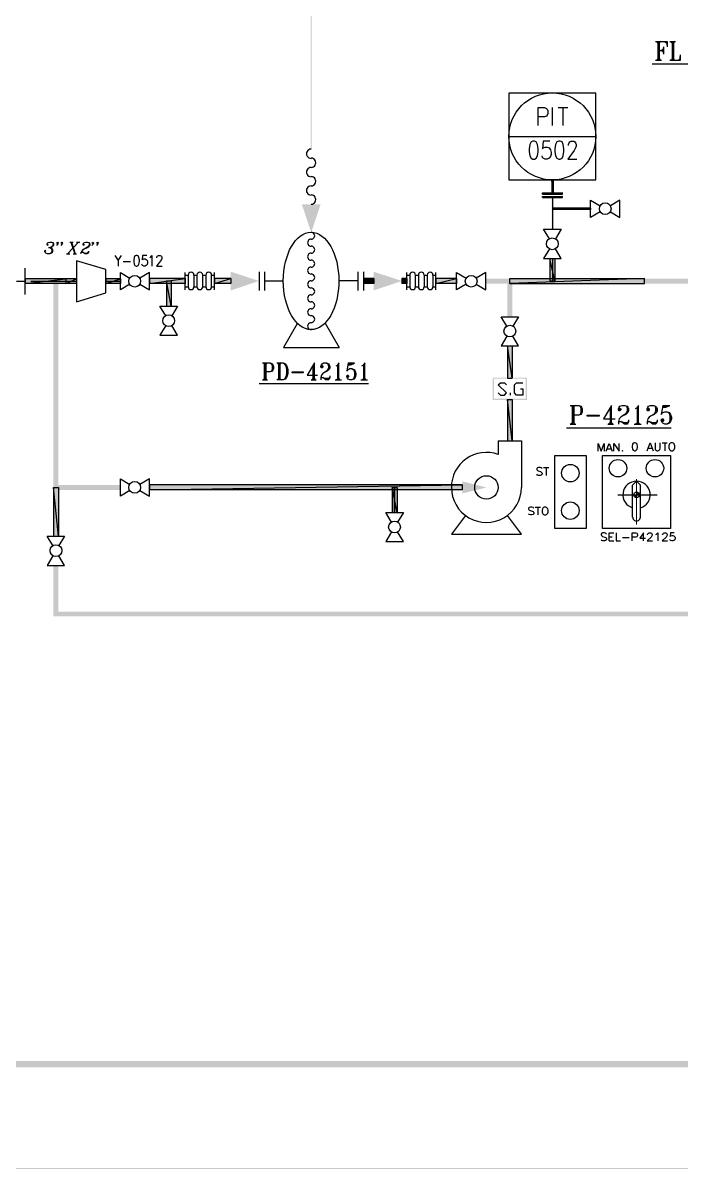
# Model space of a CAD drawing. Header units: inches. Extents: x 1 to 908, y 1 to 642.
# Drawn here: x 407.8 to 543.2, y 0.5 to 236.4 of the extents above; entities that cross this region are included whole.
import ezdxf

# ---------------------------------------------------------------- set-up
doc = ezdxf.new("R2010")
doc.units = ezdxf.units.IN
doc.header["$MEASUREMENT"] = 0
doc.layers.add('PDF_Geometry', color=7, linetype='Continuous')
doc.layers.add('PDF_Solid Fills', color=30, linetype='Continuous')

msp = doc.modelspace()

# ---------------------------------------------------------------- hatches: boundary and pattern name
at = {"layer": 'PDF_Solid Fills', "transparency": 33554559}
h = msp.add_hatch(color=7, dxfattribs=at)
h.paths.add_polyline_path([(886.53, 21.48), (886.53, 22.77), (21.7, 21.48)])
h.paths.add_polyline_path([(886.53, 22.77), (21.7, 21.48), (23, 22.77)])
h.paths.add_polyline_path([(21.7, 21.48), (23, 22.77), (21.7, 621.21)])
h.paths.add_polyline_path([(23, 22.77), (21.7, 621.21), (23, 619.92)])
h.paths.add_polyline_path([(21.7, 621.21), (23, 619.92), (887.18, 621.21)])
h.paths.add_polyline_path([(23, 619.92), (887.18, 621.21), (885.89, 619.92)])
h.paths.add_polyline_path([(887.18, 621.21), (885.89, 619.92), (887.18, 22.12)])
h.paths.add_polyline_path([(885.89, 619.92), (887.18, 22.12), (885.89, 22.12)])
h = msp.add_hatch(color=4, dxfattribs=at)
h.paths.add_polyline_path([(471.58, 241.14), (471.58, 241.37), (467.24, 241.14)])
h.paths.add_polyline_path([(471.58, 241.37), (467.24, 241.14), (466.98, 241.37)])
h.paths.add_polyline_path([(467.24, 241.14), (466.98, 241.37), (467.24, 210.4)])
h.paths.add_polyline_path([(466.98, 241.37), (467.24, 210.4), (466.98, 210.4)])
h = msp.add_hatch(color=256, dxfattribs=at)
h.paths.add_polyline_path([(516.59, 201.27), (516.85, 201.27), (516.59, 204.09)])
h.paths.add_polyline_path([(516.85, 201.27), (516.59, 204.09), (516.85, 204.09)])
h = msp.add_hatch(color=256, dxfattribs=at)
h.paths.add_polyline_path([(518.76, 201.14), (518.76, 201.4), (514.65, 201.14)])
h.paths.add_polyline_path([(518.76, 201.4), (514.65, 201.14), (514.65, 201.4)])
h = msp.add_hatch(color=256, dxfattribs=at)
h.paths.add_polyline_path([(518.76, 200.43), (518.76, 200.69), (514.65, 200.43)])
h.paths.add_polyline_path([(518.76, 200.69), (514.65, 200.43), (514.65, 200.69)])
h = msp.add_hatch(color=256, dxfattribs=at)
h.paths.add_polyline_path([(516.59, 193.93), (516.85, 193.93), (516.59, 200.69)])
h.paths.add_polyline_path([(516.85, 193.93), (516.59, 200.69), (516.85, 200.43)])
h.paths.add_polyline_path([(516.59, 200.69), (516.85, 200.43), (518.76, 200.69)])
h.paths.add_polyline_path([(516.85, 200.43), (518.76, 200.69), (518.76, 200.43)])
h = msp.add_hatch(color=256, dxfattribs=at)
h.paths.add_polyline_path([(516.72, 198.26), (516.72, 198), (524.58, 198.26)])
h.paths.add_polyline_path([(516.72, 198), (524.58, 198.26), (524.58, 198)])
h = msp.add_hatch(color=256, dxfattribs=at)
h.paths.add_polyline_path([(516.2, 183.28), (517.21, 183.28), (516.2, 187.94)])
h.paths.add_polyline_path([(517.21, 183.28), (516.2, 187.94), (517.21, 187.94)])
h = msp.add_hatch(color=256, dxfattribs=at)
h.paths.add_polyline_path([(548.85, 187.06), (547.85, 187.06), (548.85, 182.76)])
h.paths.add_polyline_path([(547.85, 187.06), (548.85, 182.76), (547.85, 183.76)])
h.paths.add_polyline_path([(548.85, 182.76), (547.85, 183.76), (535.65, 182.76)])
h.paths.add_polyline_path([(547.85, 183.76), (535.65, 182.76), (535.65, 183.76)])
h = msp.add_hatch(color=256, dxfattribs=at)
h.paths.add_polyline_path([(408.28, 183.73), (408.28, 182.73), (416.66, 183.73)])
h.paths.add_polyline_path([(408.28, 182.73), (416.66, 183.73), (416.66, 182.73)])
h.paths.add_polyline_path([(416.66, 183.73), (416.66, 182.73), (418.86, 183.73)])
h.paths.add_polyline_path([(416.66, 182.73), (418.86, 183.73), (418.86, 182.73)])
h = msp.add_hatch(color=256, dxfattribs=at)
h.paths.add_polyline_path([(415.11, 183.21), (414.11, 183.21), (415.11, 141.31)])
h.paths.add_polyline_path([(414.11, 183.21), (415.11, 141.31), (414.11, 140.3)])
h.paths.add_polyline_path([(415.11, 141.31), (414.11, 140.3), (427.86, 141.31)])
h.paths.add_polyline_path([(414.11, 140.3), (427.86, 141.31), (427.86, 140.3)])
h = msp.add_hatch(color=256, dxfattribs=at)
h.paths.add_polyline_path([(424.88, 183.73), (424.88, 182.73), (427.86, 183.73)])
h.paths.add_polyline_path([(424.88, 182.73), (427.86, 183.73), (427.86, 182.73)])
h = msp.add_hatch(color=256, dxfattribs=at)
h.paths.add_polyline_path([(433.85, 183.76), (433.85, 182.76), (441.22, 183.76)])
h.paths.add_polyline_path([(433.85, 182.76), (441.22, 183.76), (441.22, 182.76)])
h = msp.add_hatch(color=256, dxfattribs=at)
h.paths.add_polyline_path([(437.34, 178.1), (438.31, 178.1), (437.34, 183.28)])
h.paths.add_polyline_path([(438.31, 178.1), (437.34, 183.28), (438.31, 183.28)])
h = msp.add_hatch(color=256, dxfattribs=at)
h.paths.add_polyline_path([(447.24, 183.76), (447.24, 182.76), (450.58, 183.76)])
h.paths.add_polyline_path([(447.24, 182.76), (450.58, 183.76), (450.58, 182.76)])
h = msp.add_hatch(color=256, dxfattribs=at)
h.paths.add_polyline_path([(477.86, 183.76), (477.86, 182.76), (479.96, 183.76)])
h.paths.add_polyline_path([(477.86, 182.76), (479.96, 183.76), (479.96, 182.76)])
h = msp.add_hatch(color=256, dxfattribs=at)
h.paths.add_polyline_path([(485.75, 183.76), (485.75, 182.76), (486.79, 183.76)])
h.paths.add_polyline_path([(485.75, 182.76), (486.79, 183.76), (486.79, 182.76)])
h = msp.add_hatch(color=256, dxfattribs=at)
h.paths.add_polyline_path([(492.77, 183.76), (492.77, 182.76), (497.01, 183.76)])
h.paths.add_polyline_path([(492.77, 182.76), (497.01, 183.76), (497.01, 182.76)])
h = msp.add_hatch(color=256, dxfattribs=at)
h.paths.add_polyline_path([(503.03, 183.76), (503.03, 182.76), (508.47, 183.76)])
h.paths.add_polyline_path([(503.03, 182.76), (508.47, 183.76), (507.47, 182.76)])
h.paths.add_polyline_path([(508.47, 183.76), (507.47, 182.76), (508.47, 175.93)])
h.paths.add_polyline_path([(507.47, 182.76), (508.47, 175.93), (507.47, 175.93)])
h = msp.add_hatch(color=256, dxfattribs=at)
h.paths.add_polyline_path([(535.65, 182.76), (535.65, 183.76), (507.98, 182.76)])
h.paths.add_polyline_path([(535.65, 183.76), (507.98, 182.76), (507.98, 183.76)])
h = msp.add_hatch(color=256, dxfattribs=at)
h.paths.add_polyline_path([(507.47, 163.28), (508.47, 163.28), (507.47, 169.95)])
h.paths.add_polyline_path([(508.47, 163.28), (507.47, 169.95), (508.47, 169.95)])
h = msp.add_hatch(color=7, dxfattribs=at)
h.paths.add_polyline_path([(510.35, 158.78), (510.35, 159.04), (504.46, 158.78)])
h.paths.add_polyline_path([(510.35, 159.04), (504.46, 158.78), (504.71, 159.04)])
h.paths.add_polyline_path([(504.46, 158.78), (504.71, 159.04), (504.46, 163.28)])
h.paths.add_polyline_path([(504.71, 159.04), (504.46, 163.28), (504.71, 163.28)])
h = msp.add_hatch(color=7, dxfattribs=at)
h.paths.add_polyline_path([(504.58, 159.04), (504.58, 158.78), (511.22, 159.04)])
h.paths.add_polyline_path([(504.58, 158.78), (511.22, 159.04), (511.48, 158.78)])
h.paths.add_polyline_path([(511.22, 159.04), (511.48, 158.78), (511.22, 163.15)])
h.paths.add_polyline_path([(511.48, 158.78), (511.22, 163.15), (511.48, 163.41)])
h.paths.add_polyline_path([(511.22, 163.15), (511.48, 163.41), (504.58, 163.15)])
h.paths.add_polyline_path([(511.48, 163.41), (504.58, 163.15), (504.58, 163.41)])
h = msp.add_hatch(color=256, dxfattribs=at)
h.paths.add_polyline_path([(594.22, 158.49), (594.22, 159.49), (558.72, 158.49)])
h.paths.add_polyline_path([(594.22, 159.49), (558.72, 158.49), (557.75, 159.49)])
h.paths.add_polyline_path([(558.72, 158.49), (557.75, 159.49), (558.72, 114.25)])
h.paths.add_polyline_path([(557.75, 159.49), (558.72, 114.25), (557.75, 115.26)])
h.paths.add_polyline_path([(558.72, 114.25), (557.75, 115.26), (414.11, 114.25)])
h.paths.add_polyline_path([(557.75, 115.26), (414.11, 114.25), (415.11, 115.26)])
h.paths.add_polyline_path([(414.11, 114.25), (415.11, 115.26), (414.11, 124.77)])
h.paths.add_polyline_path([(415.11, 115.26), (414.11, 124.77), (415.11, 124.77)])
h = msp.add_hatch(color=256, dxfattribs=at)
h.paths.add_polyline_path([(507.47, 150.4), (508.47, 150.4), (507.47, 158.91)])
h.paths.add_polyline_path([(508.47, 150.4), (507.47, 158.91), (508.47, 158.91)])
h = msp.add_hatch(color=256, dxfattribs=at)
h.paths.add_polyline_path([(414.11, 130.79), (415.11, 130.79), (414.11, 140.79)])
h.paths.add_polyline_path([(415.11, 130.79), (414.11, 140.79), (415.11, 140.79)])
h = msp.add_hatch(color=256, dxfattribs=at)
h.paths.add_polyline_path([(433.85, 141.31), (433.85, 140.3), (498.18, 141.31)])
h.paths.add_polyline_path([(433.85, 140.3), (498.18, 141.31), (498.18, 140.3)])
h = msp.add_hatch(color=256, dxfattribs=at)
h.paths.add_polyline_path([(483.78, 135.64), (484.78, 135.64), (483.78, 140.79)])
h.paths.add_polyline_path([(484.78, 135.64), (483.78, 140.79), (484.78, 140.79)])
h = msp.add_hatch(color=7, dxfattribs=at)
h.paths.add_polyline_path([(907.93, 0.73), (0.96, 0.73), (908.12, 0.54)])
h.paths.add_polyline_path([(0.96, 0.73), (908.12, 0.54), (0.77, 0.54)])

# ---------------------------------------------------------------- linework, layer by layer
at = {"layer": 'PDF_Geometry', "lineweight": 25}
for points in [[(537.95, 232.56), (540.31, 232.56), (540.31, 231.46)], [(538.11, 232.56), (538.4, 232.37)], [(538.24, 232.56), (538.4, 232.18)], [(538.4, 232.56), (538.4, 228.71)], [(538.53, 232.37), (538.53, 228.87)], [(538.69, 232.56), (538.69, 228.71)], [(538.85, 232.56), (538.69, 232.18)], [(538.98, 232.56), (538.69, 232.37)], [(539.57, 231.46), (539.44, 230.72), (539.57, 229.97)], [(539.57, 232.56), (540.31, 232.37)], [(539.57, 231.46), (539.57, 229.97)], [(539.86, 232.56), (540.31, 232.18)], [(540.02, 232.56), (540.31, 232.01)], [(540.15, 232.56), (540.31, 231.46)], [(540.89, 232.56), (542.06, 232.56)], [(541.02, 232.56), (541.35, 232.37)], [(541.18, 232.56), (541.35, 232.18)], [(541.35, 232.56), (541.35, 228.71)], [(541.48, 232.37), (541.48, 228.87)], [(541.64, 232.56), (541.64, 228.71)], [(541.77, 232.56), (541.64, 232.18)], [(541.93, 232.56), (541.64, 232.37)], [(538.4, 228.87), (538.11, 228.71)], [(538.4, 229.07), (538.24, 228.71)], [(538.69, 230.72), (539.57, 230.72)], [(538.69, 229.07), (538.85, 228.71)], [(538.69, 228.87), (538.98, 228.71)], [(539.57, 230.91), (538.98, 230.72), (539.57, 230.52)], [(539.57, 231.07), (539.28, 230.72), (539.57, 230.36)], [(540.89, 228.71), (543.09, 228.71), (543.09, 229.81)], [(541.35, 228.87), (541.02, 228.71)], [(541.35, 229.07), (541.18, 228.71)], [(541.64, 229.07), (541.77, 228.71)], [(541.64, 228.87), (541.93, 228.71)], [(542.35, 228.71), (543.09, 228.87)], [(542.64, 228.71), (543.09, 229.07)], [(542.8, 228.71), (543.09, 229.26)], [(542.93, 228.71), (543.09, 229.81)], [(537.2, 227.94), (561.12, 227.94)], [(537.95, 228.71), (539.15, 228.71)], [(513.81, 215.28), (513.81, 218.97), (515.07, 218.97), (515.49, 218.78), (515.65, 218.62), (515.78, 218.26), (515.78, 217.74), (515.65, 217.39), (515.49, 217.19), (515.07, 217.03), (513.81, 217.03)], [(516.75, 215.28), (516.75, 218.97)], [(517.89, 218.97), (519.86, 218.97)], [(518.89, 218.97), (518.89, 215.28)], [(512.71, 212.05), (512.32, 211.89), (512.06, 211.37), (511.93, 210.46), (511.93, 209.94), (512.06, 209.04), (512.32, 208.52), (512.71, 208.36), (513, 208.36), (513.39, 208.52), (513.65, 209.04), (513.78, 209.94), (513.78, 210.46), (513.65, 211.37), (513.39, 211.89), (513, 212.05), (512.71, 212.05)], [(516.17, 212.05), (514.84, 212.05), (514.71, 210.46), (514.84, 210.66), (515.23, 210.82), (515.65, 210.82), (516.04, 210.66), (516.3, 210.3), (516.43, 209.75), (516.43, 209.39), (516.3, 208.88), (516.04, 208.52), (515.65, 208.36), (515.23, 208.36), (514.84, 208.52), (514.71, 208.71), (514.58, 209.04)], [(518.01, 212.05), (517.63, 211.89), (517.37, 211.37), (517.24, 210.46), (517.24, 209.94), (517.37, 209.04), (517.63, 208.52), (518.01, 208.36), (518.31, 208.36), (518.69, 208.52), (518.95, 209.04), (519.08, 209.94), (519.08, 210.46), (518.95, 211.37), (518.69, 211.89), (518.31, 212.05), (518.01, 212.05)], [(520.02, 211.17), (520.02, 211.37), (520.15, 211.72), (520.28, 211.89), (520.54, 212.05), (521.09, 212.05), (521.35, 211.89), (521.48, 211.72), (521.61, 211.37), (521.61, 211.01), (521.48, 210.66), (521.22, 210.11), (519.89, 208.36), (521.74, 208.36)], [(526.56, 197.52), (524.58, 196.32), (524.58, 199.91), (526.56, 198.75)], [(528.63, 197.52), (530.57, 196.32), (530.57, 199.91), (528.63, 198.75)], [(516.11, 191.95), (514.91, 193.93), (518.5, 193.93), (517.33, 191.95)], [(412.88, 190.85), (413, 190.72), (412.88, 190.59), (412.78, 190.72), (412.78, 190.85), (412.88, 191.08), (413, 191.17), (413.33, 191.3), (413.68, 191.3), (414.04, 191.17), (414.14, 190.95), (414.14, 190.72), (414.04, 190.49), (413.68, 190.27), (413.33, 190.14)], [(413.68, 191.3), (413.91, 191.17), (414.04, 190.95), (414.04, 190.72), (413.91, 190.49), (413.68, 190.27)], [(415.04, 191.08), (414.72, 191.08), (414.95, 191.3), (415.04, 191.08), (414.95, 190.85), (414.72, 190.59)], [(415.98, 191.08), (415.63, 191.08), (415.85, 191.3), (415.98, 191.08), (415.85, 190.85), (415.63, 190.59)], [(419.28, 191.3), (416.99, 188.88)], [(417.44, 191.3), (418.15, 191.3)], [(417.7, 191.3), (418.47, 188.88)], [(417.79, 191.3), (418.6, 188.88)], [(418.83, 191.3), (419.51, 191.3)], [(420.32, 190.85), (420.42, 190.72), (420.32, 190.59), (420.19, 190.72), (420.19, 190.85), (420.32, 191.08), (420.42, 191.17), (420.77, 191.3), (421.13, 191.3), (421.45, 191.17), (421.58, 190.95), (421.58, 190.72), (421.45, 190.49), (421.22, 190.27), (420.87, 190.04), (420.42, 189.82), (420.09, 189.59), (419.87, 189.36), (419.64, 188.88)], [(421.13, 191.3), (421.35, 191.17), (421.45, 190.95), (421.45, 190.72), (421.35, 190.49), (421.13, 190.27), (420.42, 189.82)], [(422.36, 191.08), (422.03, 191.08), (422.26, 191.3), (422.36, 191.08), (422.26, 190.85), (422.03, 190.59)], [(423.3, 191.08), (422.94, 191.08), (423.17, 191.3), (423.3, 191.08), (423.17, 190.85), (422.94, 190.59)], [(413.1, 190.14), (413.33, 190.14), (413.68, 190.04), (413.78, 189.91), (413.91, 189.69), (413.91, 189.36), (413.78, 189.14), (413.68, 189.01), (413.33, 188.88), (412.88, 188.88), (412.55, 189.01), (412.42, 189.14), (412.33, 189.36), (412.33, 189.46), (412.42, 189.59), (412.55, 189.46), (412.42, 189.36)], [(413.33, 190.14), (413.56, 190.04), (413.68, 189.91), (413.78, 189.69), (413.78, 189.36), (413.68, 189.14), (413.56, 189.01), (413.33, 188.88)], [(416.76, 188.88), (417.44, 188.88)], [(418.15, 188.88), (418.83, 188.88)], [(419.74, 189.14), (419.87, 189.23), (420.09, 189.23), (420.64, 189.01), (421, 189.01), (421.22, 189.14), (421.35, 189.36), (421.22, 189.01), (421, 188.88), (420.64, 188.88), (420.09, 189.23)], [(516.11, 189.88), (514.91, 187.94), (518.5, 187.94), (517.33, 189.88)], [(418.86, 187.42), (418.86, 179.01), (424.88, 180.82), (424.88, 185.61), (418.86, 187.42)], [(426.76, 188.55), (427.41, 187.52), (428.08, 188.55)], [(427.41, 187.52), (427.41, 186.35)], [(428.41, 187.29), (429.93, 187.29)], [(431.09, 188.55), (430.84, 188.46), (430.67, 188.13), (430.61, 187.61), (430.61, 187.29), (430.67, 186.77), (430.84, 186.45), (431.09, 186.35), (431.26, 186.35), (431.52, 186.45), (431.68, 186.77), (431.77, 187.29), (431.77, 187.61), (431.68, 188.13), (431.52, 188.46), (431.26, 188.55), (431.09, 188.55)], [(433.29, 188.55), (432.45, 188.55), (432.36, 187.61), (432.45, 187.71), (432.68, 187.84), (432.94, 187.84), (433.2, 187.71), (433.36, 187.52), (433.46, 187.19), (433.46, 187), (433.36, 186.68), (433.2, 186.45), (432.94, 186.35), (432.68, 186.35), (432.45, 186.45), (432.36, 186.58), (432.29, 186.77)], [(433.94, 188.13), (434.1, 188.26), (434.36, 188.55), (434.36, 186.35)], [(435.37, 188.04), (435.37, 188.13), (435.46, 188.36), (435.56, 188.46), (435.72, 188.55), (436.05, 188.55), (436.21, 188.46), (436.3, 188.36), (436.37, 188.13), (436.37, 187.94), (436.3, 187.71), (436.14, 187.42), (435.3, 186.35), (436.47, 186.35)], [(408.28, 180.53), (408.28, 185.93)], [(429.83, 182.6), (427.86, 181.43), (427.86, 185.03), (429.83, 183.83)], [(431.87, 182.6), (433.85, 181.43), (433.85, 185.03), (431.87, 183.83)], [(441.22, 181.47), (441.22, 185.06)], [(441.22, 184.48), (441.84, 184.48)], [(441.84, 184.48), (441.84, 182.08)], [(442.42, 185.06), (442.42, 185.06)], [(443.04, 182.08), (443.04, 184.48)], [(443.04, 184.48), (443.62, 184.48)], [(443.62, 184.48), (443.62, 182.08)], [(444.23, 185.06), (444.23, 185.06)], [(444.85, 182.08), (444.85, 184.48)], [(444.85, 184.48), (445.43, 184.48)], [(445.43, 184.48), (445.43, 182.08)], [(446.04, 185.06), (446.04, 185.06)], [(446.63, 182.08), (446.63, 184.48)], [(446.63, 184.48), (447.24, 184.48)], [(447.24, 181.47), (447.24, 185.06)], [(456.4, 185.19), (456.4, 181.34)], [(457.53, 185.19), (457.53, 181.34)], [(476.69, 185.19), (476.69, 181.34)], [(477.86, 185.19), (477.86, 181.34)], [(486.79, 181.47), (486.79, 185.06)], [(486.79, 184.48), (487.37, 184.48)], [(487.37, 184.48), (487.37, 182.08)], [(487.98, 185.06), (487.98, 185.06)], [(488.57, 182.08), (488.57, 184.48)], [(488.57, 184.48), (489.18, 184.48)], [(489.18, 184.48), (489.18, 182.08)], [(489.76, 185.06), (489.76, 185.06)], [(490.38, 182.08), (490.38, 184.48)], [(490.38, 184.48), (490.99, 184.48)], [(490.99, 184.48), (490.99, 182.08)], [(491.58, 185.06), (491.58, 185.06)], [(492.19, 182.08), (492.19, 184.48)], [(492.19, 184.48), (492.77, 184.48)], [(492.77, 181.47), (492.77, 185.06)], [(498.99, 182.6), (497.01, 181.43), (497.01, 185.03), (498.99, 183.83)], [(501.06, 182.6), (503.03, 181.43), (503.03, 185.03), (501.06, 183.83)], [(406.47, 183.21), (408.28, 183.21)], [(441.22, 182.08), (441.84, 182.08)], [(443.04, 182.08), (443.62, 182.08)], [(444.85, 182.08), (445.43, 182.08)], [(446.63, 182.08), (447.24, 182.08)], [(457.53, 183.28), (461.38, 183.28)], [(476.69, 183.28), (472.84, 183.28)], [(486.79, 182.08), (487.37, 182.08)], [(488.57, 182.08), (489.18, 182.08)], [(490.38, 182.08), (490.99, 182.08)], [(492.19, 182.08), (492.77, 182.08)], [(442.42, 181.47), (442.42, 181.47)], [(444.23, 181.47), (444.23, 181.47)], [(446.04, 181.47), (446.04, 181.47)], [(487.98, 181.47), (487.98, 181.47)], [(489.76, 181.47), (489.76, 181.47)], [(491.58, 181.47), (491.58, 181.47)], [(437.21, 176.13), (436.01, 178.1), (439.64, 178.1), (438.44, 176.13)], [(507.37, 173.96), (506.17, 175.93), (509.76, 175.93), (508.6, 173.96)], [(437.21, 174.09), (436.01, 172.11), (439.64, 172.11), (438.44, 174.09)], [(507.37, 171.92), (506.17, 169.95), (509.76, 169.95), (508.6, 171.92)], [(457.08, 166.42), (458.67, 166.42), (459.09, 166.26), (459.22, 166.06), (459.35, 165.74), (459.35, 165.25), (459.22, 164.9), (459.09, 164.74), (458.67, 164.57), (457.76, 164.57)], [(457.21, 166.42), (457.47, 166.26)], [(457.34, 166.42), (457.47, 166.06)], [(457.47, 166.42), (457.47, 162.92)], [(457.63, 166.26), (457.63, 163.09)], [(457.76, 166.42), (457.76, 162.92)], [(457.89, 166.42), (457.76, 166.06)], [(458.02, 166.42), (457.76, 166.26)], [(458.67, 166.42), (458.96, 166.26), (459.09, 165.9), (459.09, 165.09), (458.96, 164.74), (458.67, 164.57)], [(459.09, 166.06), (459.22, 165.74), (459.22, 165.25), (459.09, 164.9)], [(460.02, 166.42), (461.35, 166.42), (461.74, 166.26), (462, 165.9), (462.16, 165.58), (462.29, 165.09), (462.29, 164.25), (462.16, 163.73), (462, 163.41), (461.74, 163.09), (461.35, 162.92), (460.02, 162.92)], [(460.15, 166.42), (460.41, 166.26)], [(460.28, 166.42), (460.41, 166.06)], [(460.41, 166.42), (460.41, 162.92)], [(460.54, 166.26), (460.54, 163.09)], [(460.67, 166.42), (460.67, 162.92)], [(460.8, 166.42), (460.67, 166.06)], [(460.96, 166.42), (460.67, 166.26)], [(461.35, 166.42), (461.61, 166.26), (461.87, 165.74), (462, 165.09), (462, 164.25), (461.87, 163.57), (461.61, 163.09), (461.35, 162.92)], [(461.87, 165.9), (462, 165.58), (462.16, 165.09), (462.16, 164.25), (462, 163.73), (461.87, 163.41)], [(467.76, 162.92), (467.76, 166.42), (466.27, 163.89), (468.41, 163.89)], [(467.47, 165.9), (467.47, 162.92)], [(467.63, 166.06), (467.63, 163.09)], [(469.22, 165.9), (469.34, 165.9), (469.47, 165.74), (469.47, 165.58), (469.34, 165.42), (469.22, 165.42), (469.09, 165.58), (469.09, 165.74), (469.22, 166.06), (469.34, 166.26), (469.73, 166.42), (470.28, 166.42), (470.67, 166.26), (470.8, 166.06), (470.96, 165.74), (470.96, 165.42), (470.8, 165.09), (470.41, 164.74), (469.73, 164.41), (469.47, 164.25), (469.22, 163.89), (469.09, 163.41), (469.09, 162.92)], [(469.22, 165.74), (469.22, 165.58), (469.34, 165.58), (469.34, 165.74), (469.22, 165.74)], [(470.28, 166.42), (470.54, 166.26), (470.67, 165.74), (470.67, 165.42), (470.54, 165.09), (470.28, 164.74), (469.73, 164.41)], [(470.67, 166.06), (470.8, 165.74), (470.8, 165.42), (470.67, 165.09)], [(472.81, 162.92), (472.81, 166.42), (472.42, 165.9), (472.16, 165.74)], [(472.55, 166.06), (472.55, 162.92)], [(472.68, 166.06), (472.68, 163.09)], [(474.68, 166.42), (474.43, 164.74), (474.68, 165.09), (475.07, 165.25), (475.49, 165.25), (475.88, 165.09), (476.14, 164.74), (476.27, 164.25), (476.27, 163.89), (476.14, 163.41), (475.88, 163.09), (475.49, 162.92), (475.07, 162.92), (474.68, 163.09), (474.55, 163.25), (474.43, 163.57), (474.43, 163.73), (474.55, 163.89), (474.68, 163.89), (474.81, 163.73), (474.81, 163.57), (474.68, 163.41), (474.55, 163.41)], [(474.68, 166.42), (476.01, 166.42)], [(474.68, 166.06), (475.2, 166.06), (475.75, 166.26), (476.01, 166.42)], [(474.68, 166.26), (475.75, 166.26)], [(475.49, 165.25), (475.75, 165.09), (475.88, 164.9), (476.01, 164.41), (476.01, 163.73), (475.88, 163.25), (475.75, 163.09), (475.49, 162.92)], [(478.15, 162.92), (478.15, 166.42), (477.76, 165.9), (477.47, 165.74)], [(477.89, 166.06), (477.89, 162.92)], [(478.02, 166.06), (478.02, 163.09)], [(457.08, 162.92), (458.15, 162.92)], [(457.47, 163.09), (457.21, 162.92)], [(457.47, 163.25), (457.34, 162.92)], [(457.76, 163.25), (457.89, 162.92)], [(457.76, 163.09), (458.02, 162.92)], [(460.41, 163.09), (460.15, 162.92)], [(460.41, 163.25), (460.28, 162.92)], [(460.67, 163.25), (460.8, 162.92)], [(460.67, 163.09), (460.96, 162.92)], [(465.49, 164.41), (463.23, 164.41), (463.23, 164.57), (465.49, 164.57), (465.49, 164.41)], [(467.08, 162.92), (468.15, 162.92)], [(467.47, 163.09), (467.21, 162.92)], [(467.47, 163.25), (467.34, 162.92)], [(467.76, 163.25), (467.89, 162.92)], [(467.76, 163.09), (468.02, 162.92)], [(469.09, 163.25), (469.22, 163.41), (469.47, 163.41), (470.15, 163.25), (470.67, 163.25), (470.96, 163.41)], [(470.96, 163.73), (470.96, 163.41), (470.8, 163.09), (470.67, 162.92), (470.15, 162.92), (469.47, 163.41), (470.15, 163.09), (470.67, 163.09), (470.8, 163.25)], [(472.03, 162.92), (473.36, 162.92)], [(472.55, 163.09), (472.29, 162.92)], [(472.55, 163.25), (472.42, 162.92)], [(472.81, 163.25), (472.94, 162.92)], [(472.81, 163.09), (473.07, 162.92)], [(474.55, 163.73), (474.55, 163.57), (474.68, 163.57), (474.68, 163.73), (474.55, 163.73)], [(476.01, 164.74), (476.14, 164.41), (476.14, 163.73), (476.01, 163.41)], [(477.34, 162.92), (478.7, 162.92)], [(477.89, 163.09), (477.63, 162.92)], [(477.89, 163.25), (477.76, 162.92)], [(478.15, 163.25), (478.28, 162.92)], [(478.15, 163.09), (478.41, 162.92)], [(456.4, 162.21), (478.92, 162.21)], [(505.59, 160.24), (506.01, 159.82), (506.85, 159.82), (507.27, 160.24), (505.59, 161.92), (506.01, 162.34), (506.85, 162.34), (507.27, 161.92)], [(510.18, 161.08), (510.6, 161.08), (510.6, 159.82), (509.34, 159.82), (508.92, 160.24), (508.92, 161.92), (509.34, 162.34), (510.6, 162.34)], [(508.11, 159.82), (508.11, 160.24)], [(520.34, 157.68), (522.12, 157.68), (522.54, 157.49), (522.71, 157.33), (522.84, 156.94), (522.84, 156.39), (522.71, 156.03), (522.54, 155.84), (522.12, 155.68), (521.09, 155.68)], [(520.51, 157.68), (520.8, 157.49)], [(520.64, 157.68), (520.8, 157.33)], [(520.8, 157.68), (520.8, 153.83)], [(520.93, 157.49), (520.93, 154.02)], [(521.09, 157.68), (521.09, 153.83)], [(521.22, 157.68), (521.09, 157.33)], [(521.38, 157.68), (521.09, 157.49)], [(522.12, 157.68), (522.42, 157.49), (522.54, 157.13), (522.54, 156.23), (522.42, 155.84), (522.12, 155.68)], [(522.54, 157.33), (522.71, 156.94), (522.71, 156.39), (522.54, 156.03)], [(526.36, 155.48), (523.87, 155.48), (523.87, 155.68), (526.36, 155.68), (526.36, 155.48)], [(528.86, 153.83), (528.86, 157.68), (527.24, 154.93), (529.6, 154.93)], [(528.56, 157.13), (528.56, 153.83)], [(528.73, 157.33), (528.73, 154.02)], [(530.47, 157.13), (530.6, 157.13), (530.76, 156.94), (530.76, 156.78), (530.6, 156.58), (530.47, 156.58), (530.31, 156.78), (530.31, 156.94), (530.47, 157.33), (530.6, 157.49), (531.06, 157.68), (531.64, 157.68), (532.09, 157.49), (532.22, 157.33), (532.38, 156.94), (532.38, 156.58), (532.22, 156.23), (531.8, 155.84), (531.06, 155.48), (530.76, 155.29), (530.47, 154.93), (530.31, 154.38), (530.31, 153.83)], [(530.47, 156.94), (530.47, 156.78), (530.6, 156.78), (530.6, 156.94), (530.47, 156.94)], [(531.64, 157.68), (531.93, 157.49), (532.09, 156.94), (532.09, 156.58), (531.93, 156.23), (531.64, 155.84), (531.06, 155.48)], [(532.09, 157.33), (532.22, 156.94), (532.22, 156.58), (532.09, 156.23)], [(534.42, 153.83), (534.42, 157.68), (534, 157.13), (533.71, 156.94)], [(534.13, 157.33), (534.13, 153.83)], [(534.29, 157.33), (534.29, 154.02)], [(536.33, 157.13), (536.49, 157.13), (536.62, 156.94), (536.62, 156.78), (536.49, 156.58), (536.33, 156.58), (536.2, 156.78), (536.2, 156.94), (536.33, 157.33), (536.49, 157.49), (536.91, 157.68), (537.5, 157.68), (537.95, 157.49), (538.11, 157.33), (538.24, 156.94), (538.24, 156.58), (538.11, 156.23), (537.66, 155.84), (536.91, 155.48), (536.62, 155.29), (536.33, 154.93), (536.2, 154.38), (536.2, 153.83)], [(536.33, 156.94), (536.33, 156.78), (536.49, 156.78), (536.49, 156.94), (536.33, 156.94)], [(537.5, 157.68), (537.82, 157.49), (537.95, 156.94), (537.95, 156.58), (537.82, 156.23), (537.5, 155.84), (536.91, 155.48)], [(537.95, 157.33), (538.11, 156.94), (538.11, 156.58), (537.95, 156.23)], [(539.4, 157.68), (539.11, 155.84), (539.4, 156.23), (539.86, 156.39), (540.31, 156.39), (540.73, 156.23), (541.02, 155.84), (541.18, 155.29), (541.18, 154.93), (541.02, 154.38), (540.73, 154.02), (540.31, 153.83), (539.86, 153.83), (539.4, 154.02), (539.28, 154.19), (539.11, 154.57), (539.11, 154.74), (539.28, 154.93), (539.4, 154.93), (539.57, 154.74), (539.57, 154.57), (539.4, 154.38), (539.28, 154.38)], [(539.4, 157.68), (540.89, 157.68)], [(539.4, 157.33), (540.02, 157.33), (540.6, 157.49), (540.89, 157.68)], [(539.4, 157.49), (540.6, 157.49)], [(540.31, 156.39), (540.6, 156.23), (540.73, 156.03), (540.89, 155.48), (540.89, 154.74), (540.73, 154.19), (540.6, 154.02), (540.31, 153.83)], [(540.89, 155.84), (541.02, 155.48), (541.02, 154.74), (540.89, 154.38)], [(520.34, 153.83), (521.51, 153.83)], [(520.8, 154.02), (520.51, 153.83)], [(520.8, 154.19), (520.64, 153.83)], [(521.09, 154.19), (521.22, 153.83)], [(521.09, 154.02), (521.38, 153.83)], [(528.11, 153.83), (529.31, 153.83)], [(528.56, 154.02), (528.27, 153.83)], [(528.56, 154.19), (528.4, 153.83)], [(528.86, 154.19), (529.02, 153.83)], [(528.86, 154.02), (529.15, 153.83)], [(530.31, 154.19), (530.47, 154.38), (530.76, 154.38), (531.51, 154.19), (532.09, 154.19), (532.38, 154.38)], [(532.38, 154.74), (532.38, 154.38), (532.22, 154.02), (532.09, 153.83), (531.51, 153.83), (530.76, 154.38), (531.51, 154.02), (532.09, 154.02), (532.22, 154.19)], [(533.55, 153.83), (535, 153.83)], [(534.13, 154.02), (533.84, 153.83)], [(534.13, 154.19), (534, 153.83)], [(534.42, 154.19), (534.58, 153.83)], [(534.42, 154.02), (534.71, 153.83)], [(536.2, 154.19), (536.33, 154.38), (536.62, 154.38), (537.37, 154.19), (537.95, 154.19), (538.24, 154.38)], [(538.24, 154.74), (538.24, 154.38), (538.11, 154.02), (537.95, 153.83), (537.37, 153.83), (536.62, 154.38), (537.37, 154.02), (537.95, 154.02), (538.11, 154.19)], [(539.28, 154.74), (539.28, 154.57), (539.4, 154.57), (539.4, 154.74), (539.28, 154.74)], [(519.6, 153.05), (541.15, 153.05)], [(526.14, 148.23), (526.14, 149.85), (526.75, 148.23), (527.37, 149.85), (527.37, 148.23)], [(527.75, 148.23), (528.37, 149.85), (528.98, 148.23)], [(527.98, 148.75), (528.76, 148.75)], [(529.37, 148.23), (529.37, 149.85), (530.44, 148.23), (530.44, 149.85)], [(533.58, 149.98), (533.35, 149.91), (533.19, 149.69), (533.13, 149.3), (533.13, 149.07), (533.19, 148.69), (533.35, 148.46), (533.58, 148.36), (533.74, 148.36), (533.97, 148.46), (534.13, 148.69), (534.19, 149.07), (534.19, 149.3), (534.13, 149.69), (533.97, 149.91), (533.74, 149.98), (533.58, 149.98)], [(536.2, 148.36), (536.82, 149.98), (537.43, 148.36)], [(536.43, 148.91), (537.2, 148.91)], [(537.82, 149.98), (537.82, 148.85), (537.88, 148.59), (538.05, 148.46), (538.27, 148.36), (538.43, 148.36), (538.66, 148.46), (538.82, 148.59), (538.89, 148.85), (538.89, 149.98)], [(539.28, 149.98), (540.34, 149.98)], [(539.83, 149.98), (539.83, 148.36)], [(541.12, 149.98), (540.96, 149.91), (540.83, 149.75), (540.73, 149.59), (540.67, 149.36), (540.67, 148.98), (540.73, 148.75), (540.83, 148.59), (540.96, 148.46), (541.12, 148.36), (541.44, 148.36), (541.61, 148.46), (541.73, 148.59), (541.83, 148.75), (541.9, 148.98), (541.9, 149.36), (541.83, 149.59), (541.73, 149.75), (541.61, 149.91), (541.44, 149.98), (541.12, 149.98)], [(517.21, 147.39), (523.65, 147.39), (523.65, 132.34), (517.21, 132.34), (517.21, 147.39)], [(527.01, 147.39), (541.02, 147.39), (541.02, 132.34), (527.01, 132.34), (527.01, 147.39)], [(531.15, 148.39), (531.06, 148.3), (531.15, 148.23), (531.22, 148.3), (531.15, 148.39)], [(514.58, 144.67), (514.42, 144.83), (514.2, 144.9), (513.87, 144.9), (513.65, 144.83), (513.48, 144.67), (513.48, 144.51), (513.58, 144.35), (513.65, 144.28), (513.81, 144.19), (514.26, 144.06), (514.42, 143.96), (514.49, 143.9), (514.58, 143.73), (514.58, 143.51), (514.42, 143.35), (514.2, 143.28), (513.87, 143.28), (513.65, 143.35), (513.48, 143.51)], [(514.88, 144.9), (515.98, 144.9)], [(515.43, 144.9), (515.43, 143.28)], [(429.83, 140.17), (427.86, 139.01), (427.86, 142.6), (429.83, 141.4)], [(431.87, 140.17), (433.85, 139.01), (433.85, 142.6), (431.87, 141.4)], [(533.22, 141.27), (534.03, 142.08), (534.84, 141.27)], [(533.22, 134.67), (533.22, 141.27)], [(533.58, 138.94), (534.39, 139.72)], [(533.71, 138.82), (534.49, 139.62)], [(534.84, 134.67), (534.84, 141.27)], [(483.65, 133.67), (482.48, 135.64), (486.07, 135.64), (484.88, 133.67)], [(512.9, 136.52), (512.74, 136.68), (512.51, 136.74), (512.19, 136.74), (511.96, 136.68), (511.8, 136.52), (511.8, 136.39), (511.9, 136.23), (511.96, 136.13), (512.12, 136.06), (512.58, 135.9), (512.74, 135.84), (512.8, 135.74), (512.9, 135.61), (512.9, 135.39), (512.74, 135.22), (512.51, 135.13), (512.19, 135.13), (511.96, 135.22), (511.8, 135.39)], [(513.19, 136.74), (514.29, 136.74)], [(513.74, 136.74), (513.74, 135.13)], [(515.04, 136.74), (514.91, 136.68), (514.75, 136.52), (514.65, 136.39), (514.58, 136.13), (514.58, 135.74), (514.65, 135.51), (514.75, 135.39), (514.91, 135.22), (515.04, 135.13), (515.36, 135.13), (515.52, 135.22), (515.65, 135.39), (515.75, 135.51), (515.81, 135.74), (515.81, 136.13), (515.75, 136.39), (515.65, 136.52), (515.52, 136.68), (515.36, 136.74), (515.04, 136.74)], [(414.01, 128.82), (412.81, 130.79), (416.4, 130.79), (415.24, 128.82)], [(483.65, 131.63), (482.48, 129.66), (486.07, 129.66), (484.88, 131.63)], [(527.82, 131.21), (527.66, 131.37), (527.43, 131.44), (527.11, 131.44), (526.88, 131.37), (526.75, 131.21), (526.75, 131.05), (526.82, 130.89), (526.88, 130.82), (527.04, 130.73), (527.5, 130.6), (527.66, 130.5), (527.75, 130.43), (527.82, 130.27), (527.82, 130.05), (527.66, 129.88), (527.43, 129.82), (527.11, 129.82), (526.88, 129.88), (526.75, 130.05)], [(528.37, 129.82), (528.37, 131.44), (529.37, 131.44)], [(528.37, 130.66), (528.98, 130.66)], [(528.37, 129.82), (529.37, 129.82)], [(529.83, 131.44), (529.83, 129.82), (530.73, 129.82)], [(531.12, 130.5), (532.51, 130.5)], [(533.13, 129.82), (533.13, 131.44), (533.84, 131.44), (534.07, 131.37), (534.13, 131.28), (534.23, 131.11), (534.23, 130.89), (534.13, 130.73), (534.07, 130.66), (533.84, 130.6), (533.13, 130.6)], [(535.46, 129.82), (535.46, 131.44), (534.68, 130.37), (535.85, 130.37)], [(536.3, 131.05), (536.3, 131.11), (536.36, 131.28), (536.46, 131.37), (536.62, 131.44), (536.91, 131.44), (537.07, 131.37), (537.14, 131.28), (537.24, 131.11), (537.24, 130.98), (537.14, 130.82), (537.01, 130.6), (536.23, 129.82), (537.3, 129.82)], [(538.01, 131.11), (538.14, 131.21), (538.37, 131.44), (538.37, 129.82)], [(539.37, 131.05), (539.37, 131.11), (539.47, 131.28), (539.53, 131.37), (539.7, 131.44), (539.99, 131.44), (540.15, 131.37), (540.25, 131.28), (540.31, 131.11), (540.31, 130.98), (540.25, 130.82), (540.08, 130.6), (539.31, 129.82), (540.38, 129.82)], [(541.77, 131.44), (540.99, 131.44), (540.93, 130.73), (540.99, 130.82), (541.25, 130.89), (541.48, 130.89), (541.7, 130.82), (541.86, 130.66), (541.93, 130.43), (541.93, 130.27), (541.86, 130.05), (541.7, 129.88), (541.48, 129.82), (541.25, 129.82), (540.99, 129.88), (540.93, 129.98), (540.86, 130.11)], [(414.01, 126.74), (412.81, 124.77), (416.4, 124.77), (415.24, 126.74)]]:
    msp.add_lwpolyline(points, dxfattribs=at)
at = {"layer": 'PDF_Geometry', "color": 1, "lineweight": 25}
for points in [[(507.76, 221.95), (507.76, 204.09), (525.65, 204.09), (525.65, 221.95), (507.76, 221.95)], [(507.76, 213.02), (525.65, 213.02)]]:
    msp.add_lwpolyline(points, dxfattribs=at)
at = {"layer": 'PDF_Geometry', "color": 30, "lineweight": -3}
for points in [[(516.59, 201.27), (516.85, 201.27), (516.59, 204.09), (516.59, 201.27)], [(516.85, 201.27), (516.59, 204.09), (516.85, 204.09), (516.85, 201.27)], [(518.76, 201.14), (518.76, 201.4), (514.65, 201.14), (518.76, 201.14)], [(518.76, 201.4), (514.65, 201.14), (514.65, 201.4), (518.76, 201.4)], [(518.76, 200.43), (518.76, 200.69), (514.65, 200.43), (518.76, 200.43)], [(518.76, 200.69), (514.65, 200.43), (514.65, 200.69), (518.76, 200.69)], [(516.72, 198.26), (516.72, 198), (524.58, 198.26), (516.72, 198.26)], [(516.72, 198), (524.58, 198.26), (524.58, 198), (516.72, 198)], [(516.2, 183.28), (517.21, 183.28), (516.2, 187.94), (516.2, 183.28)], [(517.21, 183.28), (516.2, 187.94), (517.21, 187.94), (517.21, 183.28)], [(408.28, 183.73), (408.28, 182.73), (416.66, 183.73), (408.28, 183.73)], [(408.28, 182.73), (416.66, 183.73), (416.66, 182.73), (408.28, 182.73)], [(416.66, 183.73), (416.66, 182.73), (418.86, 183.73), (416.66, 183.73)], [(416.66, 182.73), (418.86, 183.73), (418.86, 182.73), (416.66, 182.73)], [(424.88, 183.73), (424.88, 182.73), (427.86, 183.73), (424.88, 183.73)], [(424.88, 182.73), (427.86, 183.73), (427.86, 182.73), (424.88, 182.73)], [(433.85, 183.76), (433.85, 182.76), (441.22, 183.76), (433.85, 183.76)], [(433.85, 182.76), (441.22, 183.76), (441.22, 182.76), (433.85, 182.76)], [(437.34, 178.1), (438.31, 178.1), (437.34, 183.28), (437.34, 178.1)], [(438.31, 178.1), (437.34, 183.28), (438.31, 183.28), (438.31, 178.1)], [(447.24, 183.76), (447.24, 182.76), (450.58, 183.76), (447.24, 183.76)], [(447.24, 182.76), (450.58, 183.76), (450.58, 182.76), (447.24, 182.76)], [(477.86, 183.76), (477.86, 182.76), (479.96, 183.76), (477.86, 183.76)], [(477.86, 182.76), (479.96, 183.76), (479.96, 182.76), (477.86, 182.76)], [(485.75, 183.76), (485.75, 182.76), (486.79, 183.76), (485.75, 183.76)], [(485.75, 182.76), (486.79, 183.76), (486.79, 182.76), (485.75, 182.76)], [(492.77, 183.76), (492.77, 182.76), (497.01, 183.76), (492.77, 183.76)], [(492.77, 182.76), (497.01, 183.76), (497.01, 182.76), (492.77, 182.76)], [(535.65, 182.76), (535.65, 183.76), (507.98, 182.76), (535.65, 182.76)], [(535.65, 183.76), (507.98, 182.76), (507.98, 183.76), (535.65, 183.76)], [(507.47, 163.28), (508.47, 163.28), (507.47, 169.95), (507.47, 163.28)], [(508.47, 163.28), (507.47, 169.95), (508.47, 169.95), (508.47, 163.28)], [(507.47, 150.4), (508.47, 150.4), (507.47, 158.91), (507.47, 150.4)], [(508.47, 150.4), (507.47, 158.91), (508.47, 158.91), (508.47, 150.4)], [(414.11, 130.79), (415.11, 130.79), (414.11, 140.79), (414.11, 130.79)], [(415.11, 130.79), (414.11, 140.79), (415.11, 140.79), (415.11, 130.79)], [(433.85, 141.31), (433.85, 140.3), (498.18, 141.31), (433.85, 141.31)], [(433.85, 140.3), (498.18, 141.31), (498.18, 140.3), (433.85, 140.3)], [(483.78, 135.64), (484.78, 135.64), (483.78, 140.79), (483.78, 135.64)], [(484.78, 135.64), (483.78, 140.79), (484.78, 140.79), (484.78, 135.64)]]:
    msp.add_lwpolyline(points, dxfattribs=at)
at = {"layer": 'PDF_Geometry', "color": 30, "lineweight": 25}
for points in [[(516.72, 201.27), (516.72, 204.09)], [(514.65, 201.27), (518.76, 201.27)], [(514.65, 200.56), (518.76, 200.56)], [(516.72, 200.56), (516.72, 198.13), (516.72, 193.86)], [(516.72, 198.13), (524.58, 198.13)], [(516.72, 187.94), (516.72, 183.28)], [(409.45, 183.21), (418.86, 183.21)], [(424.88, 183.21), (427.86, 183.21)], [(427.86, 183.21), (427.86, 183.21)], [(484.26, 135.64), (484.26, 140.79), (484.26, 135.64)]]:
    msp.add_lwpolyline(points, dxfattribs=at)
at = {"layer": 'PDF_Geometry', "color": 120, "lineweight": 25}
for points in [[(464.26, 174.57), (461.38, 169.62)], [(469.99, 174.57), (472.84, 169.62)], [(461.38, 169.62), (472.84, 169.62)]]:
    msp.add_lwpolyline(points, dxfattribs=at)
at = {"layer": 'PDF_Geometry', "color": 4, "lineweight": 25}
for points in [[(505.56, 150.4), (510.38, 150.4), (510.38, 140.79)], [(505.56, 150.4), (505.56, 147.59)], [(498.86, 135.03), (495.98, 131.21), (510.38, 131.21), (507.5, 135.03)]]:
    msp.add_lwpolyline(points, dxfattribs=at)
at = {"layer": 'PDF_Geometry', "color": 2, "lineweight": 20}
msp.add_lwpolyline([(534.03, 142.47), (534.03, 133.18)], dxfattribs=at)
at = {"layer": 'PDF_Geometry', "color": 2, "lineweight": 25}
msp.add_lwpolyline([(530.18, 139.27), (538.27, 139.27)], dxfattribs=at)
at = {"layer": 'PDF_Geometry', "color": 1, "lineweight": 25}
msp.add_circle((516.7, 213.03), 8.95, dxfattribs=at)
at = {"layer": 'PDF_Geometry', "lineweight": 25}
for centre, radius in [((527.58, 198.15), 1.21), ((516.7, 190.93), 1.21), ((430.82, 183.23), 1.21), ((500.01, 183.23), 1.21), ((437.81, 175.11), 1.21), ((507.97, 172.97), 1.21), ((530.2, 144.75), 1.8), ((537.8, 144.75), 1.8), ((520.39, 143.75), 1.8), ((430.82, 140.81), 1.21), ((534.02, 139.28), 0.566), ((520.39, 136.02), 1.8), ((484.25, 132.65), 1.21), ((414.61, 127.8), 1.21)]:
    msp.add_circle(centre, radius, dxfattribs=at)
at = {"layer": 'PDF_Geometry', "color": 4, "lineweight": 25}
msp.add_circle((503.14, 140.81), 2.41, dxfattribs=at)
for centre, radius, start, end in [((467.1, 209.47), 0.955, 89.9945, 270.0055), ((467.1, 207.6), 0.955, 269.9966, 90.0034), ((467.1, 205.69), 0.955, 89.9945, 270.0055), ((467.1, 201.9), 0.955, 89.9934, 270.0066), ((467.1, 203.81), 0.955, 269.9966, 90.0034), ((467.1, 200.03), 0.955, 269.9966, 90.0034), ((503.14, 140.81), 7.2, 70.5261, 180.0008), ((503.14, 140.8), 7.2, 179.9944, 0.0056)]:
    msp.add_arc(centre, radius, start, end, dxfattribs=at)
at = {"layer": 'PDF_Geometry', "color": 120, "lineweight": 25}
for centre, start, end in [((467.1, 191.16), 89.9941, 270.0059), ((467.1, 192.58), 269.9941, 90.0059), ((467.1, 188.28), 89.9941, 270.0059), ((467.1, 189.73), 269.9941, 90.0059), ((467.1, 186.85), 269.9941, 90.0059), ((467.1, 185.43), 89.9941, 270.0059), ((467.1, 184.01), 269.9941, 90.0059), ((467.1, 182.58), 89.9941, 270.0059), ((467.1, 181.13), 269.9941, 90.0059), ((467.1, 179.7), 89.9941, 270.0059), ((467.1, 176.86), 89.9941, 270.0059), ((467.1, 178.28), 269.9941, 90.0059), ((467.1, 173.97), 89.9941, 270.0059), ((467.1, 175.43), 269.9941, 90.0059)]:
    msp.add_arc(centre, 0.728, start, end, dxfattribs=at)
at = {"layer": 'PDF_Geometry', "lineweight": 25}
for centre, radius, start, end in [((442.4, 184.49), 0.599, 89.9889, 180.0111), ((442.4, 184.49), 0.599, 359.9889, 90.0111), ((444.22, 184.49), 0.599, 89.9889, 180.0111), ((444.22, 184.49), 0.599, 359.9889, 90.0111), ((446.03, 184.49), 0.599, 89.9889, 180.0111), ((446.03, 184.49), 0.599, 359.9889, 90.0111), ((487.97, 184.49), 0.599, 89.9889, 180.0111), ((487.97, 184.49), 0.599, 359.9889, 90.0111), ((489.75, 184.49), 0.599, 89.9889, 180.0111), ((489.75, 184.49), 0.599, 359.9889, 90.0111), ((491.56, 184.49), 0.599, 89.9889, 180.0111), ((491.56, 184.49), 0.599, 359.9889, 90.0111), ((442.4, 182.1), 0.599, 179.9889, 270.0111), ((442.4, 182.1), 0.599, 269.9889, 0.0111), ((444.22, 182.1), 0.599, 179.9889, 270.0111), ((444.22, 182.1), 0.599, 269.9889, 0.0111), ((446.03, 182.1), 0.599, 179.9889, 270.0111), ((446.03, 182.1), 0.599, 269.9889, 0.0111), ((487.97, 182.1), 0.599, 179.9889, 270.0111), ((487.97, 182.1), 0.599, 269.9889, 0.0111), ((489.75, 182.1), 0.599, 179.9889, 270.0111), ((489.75, 182.1), 0.599, 269.9889, 0.0111), ((491.56, 182.1), 0.599, 179.9889, 270.0111), ((491.56, 182.1), 0.599, 269.9889, 0.0111), ((534.02, 139.28), 2.8, 286.5988, 253.4012), ((534.02, 134.69), 0.793, 179.9945, 0.0055)]:
    msp.add_arc(centre, radius, start, end, dxfattribs=at)
at = {"layer": 'PDF_Geometry', "color": 120, "lineweight": 25}
msp.add_ellipse((467.09, 183.29), major_axis=(0, 10.02), ratio=0.570244, dxfattribs=at)
at = {"layer": 'PDF_Solid Fills', "color": 4, "transparency": 33554559}
msp.add_solid([(469.05, 199.07), (467.11, 193.28), (465.17, 199.07)], dxfattribs=at)
at = {"layer": 'PDF_Solid Fills', "color": 7, "transparency": 33554559}
for points in [[(450.58, 181.34), (456.37, 183.28), (450.58, 185.19)], [(479.96, 181.34), (485.75, 183.28), (479.96, 185.19)], [(503.16, 140.79), (498.18, 139.56), (498.18, 142.05)]]:
    msp.add_solid(points, dxfattribs=at)

doc.saveas('drawing.dxf')
